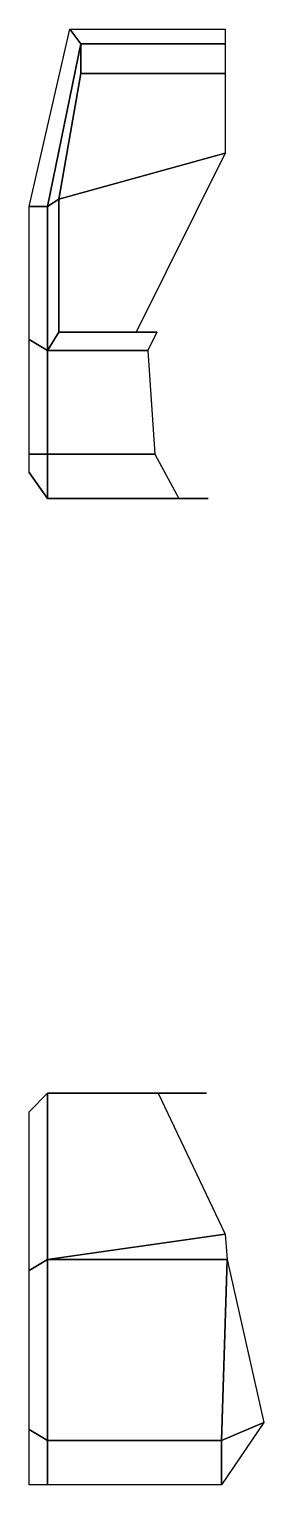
# Model space of a CAD drawing. Extents: x -1.01 to -0.38, y -1.91 to 2.03.
import ezdxf

# ---------------------------------------------------------------- set-up
doc = ezdxf.new("R2010")
doc.units = 0
doc.layers.add('F2', color=6, linetype='CONTINUOUS')

msp = doc.modelspace()

# ---------------------------------------------------------------- linework, layer by layer
at = {"layer": 'F2'}
for points in [[(-1.01, 1.55, 1.16), (-0.9, 2.03, 1.16), (-0.87, 1.99, 1.22), (-0.96, 1.55, 1.22)], [(-0.87, 1.99, 1.22), (-0.9, 2.03, 1.16), (-0.48, 2.03, 1.16), (-0.48, 1.99, 1.22)], [(-0.96, 1.55, 1.22), (-0.87, 1.99, 1.22), (-0.87, 1.91, 1.22), (-0.93, 1.57, 1.22)], [(-0.87, 1.91, 1.22), (-0.87, 1.99, 1.22), (-0.48, 1.99, 1.22), (-0.48, 1.91, 1.22)], [(-0.93, 1.57, 1.34), (-0.93, 1.57, 1.22), (-0.87, 1.91, 1.22), (-0.87, 1.91, 1.34)], [(-0.93, 1.57, 1.34), (-0.87, 1.91, 1.34), (-0.48, 1.91, 1.34), (-0.48, 1.6945, 1.34)], [(-0.87, 1.91, 1.34), (-0.87, 1.91, 1.22), (-0.48, 1.91, 1.22), (-0.48, 1.91, 1.34)], [(-0.93, 1.21, 1.34), (-0.93, 1.57, 1.34), (-0.48, 1.6945, 1.34), (-0.7205, 1.21, 1.34)], [(-1.01, 1.19, 1.16), (-1.01, 1.55, 1.16), (-0.96, 1.55, 1.22), (-0.96, 1.16, 1.22)], [(-0.96, 1.16, 1.22), (-0.96, 1.55, 1.22), (-0.93, 1.57, 1.22), (-0.93, 1.21, 1.22)], [(-0.93, 1.21, 1.34), (-0.93, 1.21, 1.22), (-0.93, 1.57, 1.22), (-0.93, 1.57, 1.34)], [(-1.01, 0.88, 0.78), (-1.01, 1.19, 1.16), (-0.96, 1.16, 1.22), (-0.96, 0.88, 0.88)], [(-0.96, 1.16, 1.22), (-0.93, 1.21, 1.22), (-0.6647, 1.21, 1.22), (-0.6895, 1.16, 1.22)], [(-0.93, 1.21, 1.22), (-0.93, 1.21, 1.34), (-0.7205, 1.21, 1.34), (-0.6647, 1.21, 1.22)], [(-0.96, 0.88, 0.88), (-0.96, 1.16, 1.22), (-0.6895, 1.16, 1.22), (-0.6705, 0.88, 0.88)], [(-1.01, 0.83, 0.72), (-1.01, 0.88, 0.78), (-0.96, 0.88, 0.88), (-0.96, 0.76, 0.74)], [(-0.96, 0.76, 0.74), (-0.96, 0.88, 0.88), (-0.6705, 0.88, 0.88), (-0.6055, 0.76, 0.74)], [(-1.01, 0.83, 0.57), (-1.01, 0.83, 0.72), (-0.96, 0.76, 0.74), (-0.96, 0.76, 0.57)], [(-0.96, 0.76, 0.57), (-0.96, 0.76, 0.74), (-0.6055, 0.76, 0.74), (-0.5265, 0.76, 0.57)], [(-1.01, -1.33, 1.23), (-1.01, -0.9, 0.83), (-0.96, -0.85, 0.86), (-0.96, -1.3, 1.29)], [(-1.01, -0.9, 0.83), (-1.01, -0.9, 0.58), (-0.96, -0.85, 0.58), (-0.96, -0.85, 0.86)], [(-0.96, -1.3, 1.29), (-0.96, -0.85, 0.86), (-0.6612, -0.85, 0.86), (-0.48, -1.231, 1.2241)], [(-0.96, -0.85, 0.86), (-0.96, -0.85, 0.58), (-0.5311, -0.85, 0.58), (-0.6612, -0.85, 0.86)], [(-0.96, -1.3, 1.29), (-0.96, -1.3, 1.29), (-0.48, -1.231, 1.2241), (-0.4746, -1.3, 1.29)], [(-1.01, -1.76, 1.23), (-1.01, -1.33, 1.23), (-0.96, -1.3, 1.29), (-0.96, -1.79, 1.29)], [(-0.96, -1.79, 1.29), (-0.96, -1.3, 1.29), (-0.4746, -1.3, 1.29), (-0.49, -1.79, 1.29)], [(-0.49, -1.79, 1.29), (-0.4746, -1.3, 1.29), (-0.3758, -1.7411, 0.87)], [(-1.01, -1.91, 1.19), (-1.01, -1.76, 1.23), (-0.96, -1.79, 1.29), (-0.96, -1.91, 1.23)], [(-0.49, -1.91, 1.23), (-0.49, -1.79, 1.29), (-0.3758, -1.7411, 0.87)], [(-0.96, -1.91, 1.23), (-0.96, -1.79, 1.29), (-0.49, -1.79, 1.29), (-0.49, -1.91, 1.23)]]:
    msp.add_3dface(points, dxfattribs=at)

doc.saveas('drawing.dxf')
